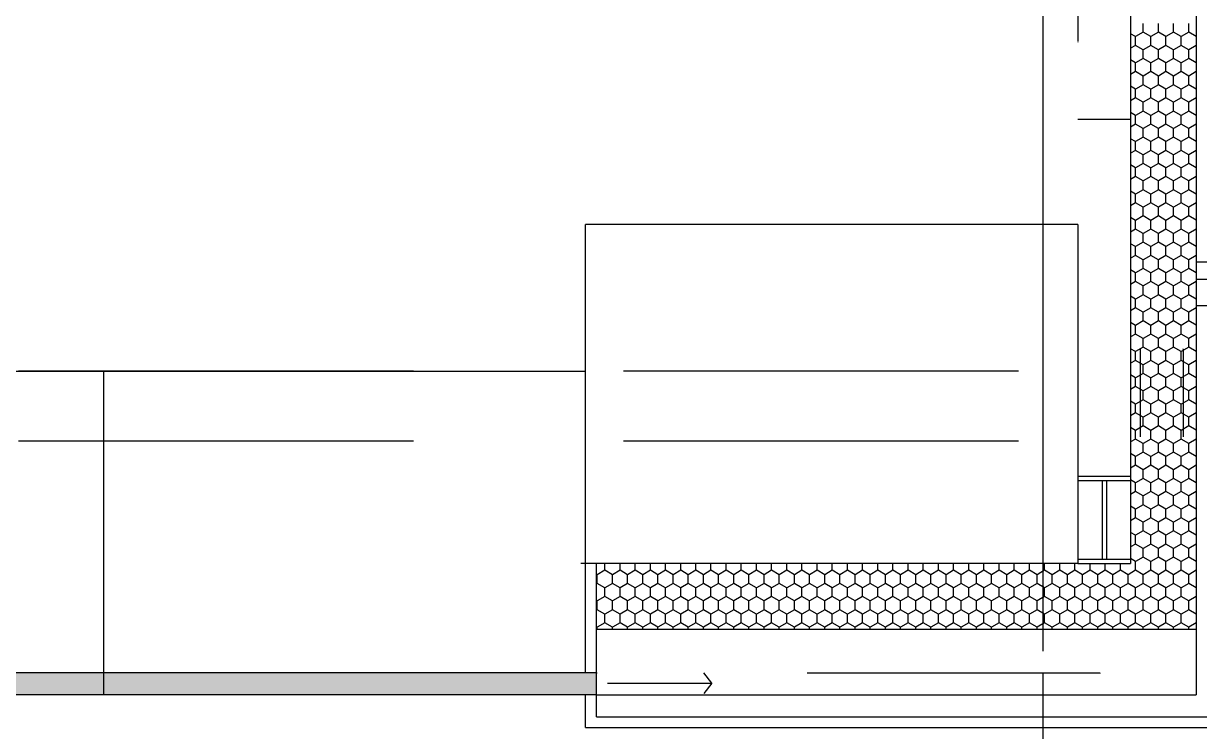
# Model space of a CAD drawing. Extents: x -1029 to 10077, y -1395 to 3524.
# Drawn here: x 844.1 to 1112.7, y -712.4 to -550.5 of the extents above; entities that cross this region are included whole.
import ezdxf

# ---------------------------------------------------------------- set-up
doc = ezdxf.new("R2010")
doc.units = 0
doc.header["$LTSCALE"] = 60
doc.header["$MEASUREMENT"] = 0
doc.linetypes.add('A01$0$D1_Achse', pattern=[2.3, 0, -0.8, 1.5, 0])
doc.linetypes.add('A01$0$D1_Strich x_1mm', pattern=[7, 6, -1])
for name, color, linetype in [('A01$0$D1_01 Fassadenelemente', 7, 'CONTINUOUS'), ('A01$0$D1_09 Schraffuren', 7, 'CONTINUOUS'), ('A01$0$D1_10 Gelände', 7, 'CONTINUOUS')]:
    doc.layers.add(name, color=color, linetype=linetype)

msp = doc.modelspace()

# ---------------------------------------------------------------- hatches: boundary and pattern name
at = {"layer": 'A01$0$D1_09 Schraffuren'}
msp.add_hatch(color=252, dxfattribs=at).paths.add_polyline_path([(750, -699), (750, -704), (975, -704), (975, -699)], flags=0)

# ---------------------------------------------------------------- linework, layer by layer
at = {"layer": 'A01$0$D1_01 Fassadenelemente', "color": 252, "linetype": 'Continuous'}
for p, q in [((1097, 0), (1097, -674)), ((1112, 0), (1112, -704)), ((1097, -572.5), (1085, -572.5)), ((1085, -596.5), (972.5, -596.5)), ((972.5, -674), (972.5, -596.5)), ((1112, -605), (1299.5, -605)), ((1112, -609), (1295.5, -609)), ((1112, -615), (1295.5, -615)), ((1099.17, -625), (1099.17, -645.01)), ((1109.03, -625), (1109.03, -645.01)), ((752.5, -630), (972.5, -630)), ((862.5, -704), (862.5, -630)), ((1085, -654), (1097, -654)), ((1085, -655), (1097, -655)), ((1090.53, -655), (1090.53, -673)), ((1091.53, -655), (1091.53, -673)), ((1085, -674), (971.44, -674)), ((972.5, -699), (972.5, -674)), ((975, -709), (975, -674)), ((1085, -673), (1097, -673)), ((1085, -674), (1097, -674)), ((975, -689), (1112, -689)), ((975, -699), (750, -699)), ((1001.38, -701.34), (999.51, -699)), ((977.54, -701.34), (1001.38, -701.34)), ((1001.38, -701.34), (999.51, -703.68)), ((975, -704), (750, -704)), ((972.5, -711.5), (972.5, -704)), ((975, -704), (1112, -704)), ((975, -709), (1116, -709)), ((972.5, -711.5), (1119.5, -711.5))]:
    msp.add_line(p, q, dxfattribs=at)
at = {"layer": 'A01$0$D1_01 Fassadenelemente', "color": 252, "linetype": 'A01$0$D1_Achse'}
for p, q in [((1119.5, -630), (615, -630)), ((1119.5, -646), (615, -646))]:
    msp.add_line(p, q, dxfattribs=at)
for start, end in [(0, 180), (180, 0)]:
    msp.add_arc((1104.03, -625), 5, start, end, dxfattribs=at)
at = {"layer": 'A01$0$D1_09 Schraffuren', "color": 252}
for p, q in [((1099.89, -552.54), (1099.89, -550.54)), ((1103.36, -552.54), (1103.36, -550.54)), ((1106.82, -552.54), (1106.82, -550.54)), ((1110.28, -552.54), (1110.28, -550.54)), ((1098.16, -553.54), (1097, -552.87)), ((1099.89, -552.54), (1098.16, -553.54)), ((1101.62, -553.54), (1099.89, -552.54)), ((1103.36, -552.54), (1101.62, -553.54)), ((1105.09, -553.54), (1103.36, -552.54)), ((1106.82, -552.54), (1105.09, -553.54)), ((1108.55, -553.54), (1106.82, -552.54)), ((1110.28, -552.54), (1108.55, -553.54)), ((1112, -553.53), (1110.28, -552.54)), ((1098.16, -555.54), (1097, -556.2)), ((1098.16, -555.54), (1098.16, -553.54)), ((1099.89, -556.54), (1098.16, -555.54)), ((1101.62, -555.54), (1099.89, -556.54)), ((1101.62, -555.54), (1101.62, -553.54)), ((1103.36, -556.54), (1101.62, -555.54)), ((1105.09, -555.54), (1103.36, -556.54)), ((1105.09, -555.54), (1105.09, -553.54)), ((1106.82, -556.54), (1105.09, -555.54)), ((1108.55, -555.54), (1106.82, -556.54)), ((1108.55, -555.54), (1108.55, -553.54)), ((1110.28, -556.54), (1108.55, -555.54)), ((1112, -555.54), (1110.28, -556.54)), ((1099.89, -558.54), (1098.16, -559.54)), ((1099.89, -558.54), (1099.89, -556.54)), ((1101.62, -559.54), (1099.89, -558.54)), ((1103.36, -558.54), (1101.62, -559.54)), ((1103.36, -558.54), (1103.36, -556.54)), ((1105.09, -559.54), (1103.36, -558.54)), ((1106.82, -558.54), (1105.09, -559.54)), ((1106.82, -558.54), (1106.82, -556.54)), ((1108.55, -559.54), (1106.82, -558.54)), ((1110.28, -558.54), (1108.55, -559.54)), ((1110.28, -558.54), (1110.28, -556.54)), ((1112, -559.53), (1110.28, -558.54)), ((1098.16, -559.54), (1097, -558.87)), ((1098.16, -561.54), (1098.16, -559.54)), ((1101.62, -561.54), (1101.62, -559.54)), ((1105.09, -561.54), (1105.09, -559.54)), ((1108.55, -561.54), (1108.55, -559.54)), ((1098.16, -561.54), (1097, -562.2)), ((1099.89, -562.54), (1098.16, -561.54)), ((1101.62, -561.54), (1099.89, -562.54)), ((1099.89, -564.54), (1099.89, -562.54)), ((1103.36, -562.54), (1101.62, -561.54)), ((1105.09, -561.54), (1103.36, -562.54)), ((1103.36, -564.54), (1103.36, -562.54)), ((1106.82, -562.54), (1105.09, -561.54)), ((1108.55, -561.54), (1106.82, -562.54)), ((1106.82, -564.54), (1106.82, -562.54)), ((1110.28, -562.54), (1108.55, -561.54)), ((1112, -561.54), (1110.28, -562.54)), ((1110.28, -564.54), (1110.28, -562.54)), ((1098.16, -565.54), (1097, -564.87)), ((1099.89, -564.54), (1098.16, -565.54)), ((1098.16, -567.54), (1098.16, -565.54)), ((1101.62, -565.54), (1099.89, -564.54)), ((1103.36, -564.54), (1101.62, -565.54)), ((1101.62, -567.54), (1101.62, -565.54)), ((1105.09, -565.54), (1103.36, -564.54)), ((1106.82, -564.54), (1105.09, -565.54)), ((1105.09, -567.54), (1105.09, -565.54)), ((1108.55, -565.54), (1106.82, -564.54)), ((1110.28, -564.54), (1108.55, -565.54)), ((1108.55, -567.54), (1108.55, -565.54)), ((1112, -565.53), (1110.28, -564.54)), ((1098.16, -567.54), (1097, -568.2)), ((1099.89, -568.54), (1098.16, -567.54)), ((1101.62, -567.54), (1099.89, -568.54)), ((1099.89, -570.54), (1099.89, -568.54)), ((1103.36, -568.54), (1101.62, -567.54)), ((1105.09, -567.54), (1103.36, -568.54)), ((1103.36, -570.54), (1103.36, -568.54)), ((1106.82, -568.54), (1105.09, -567.54)), ((1108.55, -567.54), (1106.82, -568.54)), ((1106.82, -570.54), (1106.82, -568.54)), ((1110.28, -568.54), (1108.55, -567.54)), ((1112, -567.54), (1110.28, -568.54)), ((1110.28, -570.54), (1110.28, -568.54)), ((1098.16, -571.54), (1097, -570.87)), ((1099.89, -570.54), (1098.16, -571.54)), ((1098.16, -573.54), (1098.16, -571.54)), ((1101.62, -571.54), (1099.89, -570.54)), ((1103.36, -570.54), (1101.62, -571.54)), ((1101.62, -573.54), (1101.62, -571.54)), ((1105.09, -571.54), (1103.36, -570.54)), ((1106.82, -570.54), (1105.09, -571.54)), ((1105.09, -573.54), (1105.09, -571.54)), ((1108.55, -571.54), (1106.82, -570.54)), ((1110.28, -570.54), (1108.55, -571.54)), ((1108.55, -573.54), (1108.55, -571.54)), ((1112, -571.53), (1110.28, -570.54)), ((1098.16, -573.54), (1097, -574.2)), ((1099.89, -574.54), (1098.16, -573.54)), ((1101.62, -573.54), (1099.89, -574.54)), ((1099.89, -576.54), (1099.89, -574.54)), ((1103.36, -574.54), (1101.62, -573.54)), ((1105.09, -573.54), (1103.36, -574.54)), ((1103.36, -576.54), (1103.36, -574.54)), ((1106.82, -574.54), (1105.09, -573.54)), ((1108.55, -573.54), (1106.82, -574.54)), ((1106.82, -576.54), (1106.82, -574.54)), ((1110.28, -574.54), (1108.55, -573.54)), ((1112, -573.54), (1110.28, -574.54)), ((1110.28, -576.54), (1110.28, -574.54)), ((1098.16, -577.54), (1097, -576.87)), ((1099.89, -576.54), (1098.16, -577.54)), ((1098.16, -579.54), (1098.16, -577.54)), ((1101.62, -577.54), (1099.89, -576.54)), ((1103.36, -576.54), (1101.62, -577.54)), ((1101.62, -579.54), (1101.62, -577.54)), ((1105.09, -577.54), (1103.36, -576.54)), ((1106.82, -576.54), (1105.09, -577.54)), ((1105.09, -579.54), (1105.09, -577.54)), ((1108.55, -577.54), (1106.82, -576.54)), ((1110.28, -576.54), (1108.55, -577.54)), ((1108.55, -579.54), (1108.55, -577.54)), ((1112, -577.53), (1110.28, -576.54)), ((1098.16, -579.54), (1097, -580.2)), ((1099.89, -580.54), (1098.16, -579.54)), ((1101.62, -579.54), (1099.89, -580.54)), ((1103.36, -580.54), (1101.62, -579.54)), ((1105.09, -579.54), (1103.36, -580.54)), ((1106.82, -580.54), (1105.09, -579.54)), ((1108.55, -579.54), (1106.82, -580.54)), ((1110.28, -580.54), (1108.55, -579.54)), ((1112, -579.54), (1110.28, -580.54)), ((1098.16, -583.54), (1097, -582.87)), ((1099.89, -582.54), (1098.16, -583.54)), ((1099.89, -582.54), (1099.89, -580.54)), ((1101.62, -583.54), (1099.89, -582.54)), ((1103.36, -582.54), (1101.62, -583.54)), ((1103.36, -582.54), (1103.36, -580.54)), ((1105.09, -583.54), (1103.36, -582.54)), ((1106.82, -582.54), (1105.09, -583.54)), ((1106.82, -582.54), (1106.82, -580.54)), ((1108.55, -583.54), (1106.82, -582.54)), ((1110.28, -582.54), (1108.55, -583.54)), ((1110.28, -582.54), (1110.28, -580.54)), ((1112, -583.53), (1110.28, -582.54)), ((1098.16, -585.54), (1097, -586.2)), ((1098.16, -585.54), (1098.16, -583.54)), ((1099.89, -586.54), (1098.16, -585.54)), ((1101.62, -585.54), (1099.89, -586.54)), ((1101.62, -585.54), (1101.62, -583.54)), ((1103.36, -586.54), (1101.62, -585.54)), ((1105.09, -585.54), (1103.36, -586.54)), ((1105.09, -585.54), (1105.09, -583.54)), ((1106.82, -586.54), (1105.09, -585.54)), ((1108.55, -585.54), (1106.82, -586.54)), ((1108.55, -585.54), (1108.55, -583.54)), ((1110.28, -586.54), (1108.55, -585.54)), ((1112, -585.54), (1110.28, -586.54)), ((1099.89, -588.54), (1099.89, -586.54)), ((1103.36, -588.54), (1103.36, -586.54)), ((1106.82, -588.54), (1106.82, -586.54)), ((1110.28, -588.54), (1110.28, -586.54)), ((1098.16, -589.54), (1097, -588.87)), ((1099.89, -588.54), (1098.16, -589.54)), ((1098.16, -591.54), (1098.16, -589.54)), ((1101.62, -589.54), (1099.89, -588.54)), ((1103.36, -588.54), (1101.62, -589.54)), ((1101.62, -591.54), (1101.62, -589.54)), ((1105.09, -589.54), (1103.36, -588.54)), ((1106.82, -588.54), (1105.09, -589.54)), ((1105.09, -591.54), (1105.09, -589.54)), ((1108.55, -589.54), (1106.82, -588.54)), ((1110.28, -588.54), (1108.55, -589.54)), ((1108.55, -591.54), (1108.55, -589.54)), ((1112, -589.53), (1110.28, -588.54)), ((1098.16, -591.54), (1097, -592.2)), ((1099.89, -592.54), (1098.16, -591.54)), ((1101.62, -591.54), (1099.89, -592.54)), ((1099.89, -594.54), (1099.89, -592.54)), ((1103.36, -592.54), (1101.62, -591.54)), ((1105.09, -591.54), (1103.36, -592.54)), ((1103.36, -594.54), (1103.36, -592.54)), ((1106.82, -592.54), (1105.09, -591.54)), ((1108.55, -591.54), (1106.82, -592.54)), ((1106.82, -594.54), (1106.82, -592.54)), ((1110.28, -592.54), (1108.55, -591.54)), ((1112, -591.54), (1110.28, -592.54)), ((1110.28, -594.54), (1110.28, -592.54)), ((1098.16, -595.54), (1097, -594.87)), ((1099.89, -594.54), (1098.16, -595.54)), ((1098.16, -597.54), (1098.16, -595.54)), ((1101.62, -595.54), (1099.89, -594.54)), ((1103.36, -594.54), (1101.62, -595.54)), ((1101.62, -597.54), (1101.62, -595.54)), ((1105.09, -595.54), (1103.36, -594.54)), ((1106.82, -594.54), (1105.09, -595.54)), ((1105.09, -597.54), (1105.09, -595.54)), ((1108.55, -595.54), (1106.82, -594.54)), ((1110.28, -594.54), (1108.55, -595.54)), ((1108.55, -597.54), (1108.55, -595.54)), ((1112, -595.53), (1110.28, -594.54)), ((1098.16, -597.54), (1097, -598.2)), ((1099.89, -598.54), (1098.16, -597.54)), ((1101.62, -597.54), (1099.89, -598.54)), ((1099.89, -600.54), (1099.89, -598.54)), ((1103.36, -598.54), (1101.62, -597.54)), ((1105.09, -597.54), (1103.36, -598.54)), ((1103.36, -600.54), (1103.36, -598.54)), ((1106.82, -598.54), (1105.09, -597.54)), ((1108.55, -597.54), (1106.82, -598.54)), ((1106.82, -600.54), (1106.82, -598.54)), ((1110.28, -598.54), (1108.55, -597.54)), ((1112, -597.54), (1110.28, -598.54)), ((1110.28, -600.54), (1110.28, -598.54)), ((1098.16, -601.54), (1097, -600.87)), ((1099.89, -600.54), (1098.16, -601.54)), ((1098.16, -603.54), (1098.16, -601.54)), ((1101.62, -601.54), (1099.89, -600.54)), ((1103.36, -600.54), (1101.62, -601.54)), ((1101.62, -603.54), (1101.62, -601.54)), ((1105.09, -601.54), (1103.36, -600.54)), ((1106.82, -600.54), (1105.09, -601.54)), ((1105.09, -603.54), (1105.09, -601.54)), ((1108.55, -601.54), (1106.82, -600.54)), ((1110.28, -600.54), (1108.55, -601.54)), ((1108.55, -603.54), (1108.55, -601.54)), ((1112, -601.53), (1110.28, -600.54)), ((1098.16, -603.54), (1097, -604.2)), ((1099.89, -604.54), (1098.16, -603.54)), ((1101.62, -603.54), (1099.89, -604.54)), ((1103.36, -604.54), (1101.62, -603.54)), ((1105.09, -603.54), (1103.36, -604.54)), ((1106.82, -604.54), (1105.09, -603.54)), ((1108.55, -603.54), (1106.82, -604.54)), ((1110.28, -604.54), (1108.55, -603.54)), ((1112, -603.54), (1110.28, -604.54)), ((1098.16, -607.54), (1097, -606.87)), ((1099.89, -606.54), (1098.16, -607.54)), ((1099.89, -606.54), (1099.89, -604.54)), ((1101.62, -607.54), (1099.89, -606.54)), ((1103.36, -606.54), (1101.62, -607.54)), ((1103.36, -606.54), (1103.36, -604.54)), ((1105.09, -607.54), (1103.36, -606.54)), ((1106.82, -606.54), (1105.09, -607.54)), ((1106.82, -606.54), (1106.82, -604.54)), ((1108.55, -607.54), (1106.82, -606.54)), ((1110.28, -606.54), (1108.55, -607.54)), ((1110.28, -606.54), (1110.28, -604.54)), ((1112, -607.53), (1110.28, -606.54)), ((1098.16, -609.54), (1097, -610.2)), ((1098.16, -609.54), (1098.16, -607.54)), ((1099.89, -610.54), (1098.16, -609.54)), ((1101.62, -609.54), (1099.89, -610.54)), ((1101.62, -609.54), (1101.62, -607.54)), ((1103.36, -610.54), (1101.62, -609.54)), ((1105.09, -609.54), (1103.36, -610.54)), ((1105.09, -609.54), (1105.09, -607.54)), ((1106.82, -610.54), (1105.09, -609.54)), ((1108.55, -609.54), (1106.82, -610.54)), ((1108.55, -609.54), (1108.55, -607.54)), ((1110.28, -610.54), (1108.55, -609.54)), ((1112, -609.54), (1110.28, -610.54)), ((1099.89, -612.54), (1099.89, -610.54)), ((1103.36, -612.54), (1103.36, -610.54)), ((1106.82, -612.54), (1106.82, -610.54)), ((1110.28, -612.54), (1110.28, -610.54)), ((1098.16, -613.54), (1097, -612.87)), ((1099.89, -612.54), (1098.16, -613.54)), ((1098.16, -615.54), (1098.16, -613.54)), ((1101.62, -613.54), (1099.89, -612.54)), ((1103.36, -612.54), (1101.62, -613.54)), ((1101.62, -615.54), (1101.62, -613.54)), ((1105.09, -613.54), (1103.36, -612.54)), ((1106.82, -612.54), (1105.09, -613.54)), ((1105.09, -615.54), (1105.09, -613.54)), ((1108.55, -613.54), (1106.82, -612.54)), ((1110.28, -612.54), (1108.55, -613.54)), ((1108.55, -615.54), (1108.55, -613.54)), ((1112, -613.53), (1110.28, -612.54)), ((1098.16, -615.54), (1097, -616.2)), ((1099.89, -616.54), (1098.16, -615.54)), ((1101.62, -615.54), (1099.89, -616.54)), ((1099.89, -618.54), (1099.89, -616.54)), ((1103.36, -616.54), (1101.62, -615.54)), ((1105.09, -615.54), (1103.36, -616.54)), ((1103.36, -618.54), (1103.36, -616.54)), ((1106.82, -616.54), (1105.09, -615.54)), ((1108.55, -615.54), (1106.82, -616.54)), ((1106.82, -618.54), (1106.82, -616.54)), ((1110.28, -616.54), (1108.55, -615.54)), ((1112, -615.54), (1110.28, -616.54)), ((1110.28, -618.54), (1110.28, -616.54)), ((1098.16, -619.54), (1097, -618.87)), ((1099.89, -618.54), (1098.16, -619.54)), ((1098.16, -621.54), (1098.16, -619.54)), ((1101.62, -619.54), (1099.89, -618.54)), ((1103.36, -618.54), (1101.62, -619.54)), ((1101.62, -621.54), (1101.62, -619.54)), ((1105.09, -619.54), (1103.36, -618.54)), ((1106.82, -618.54), (1105.09, -619.54)), ((1105.09, -621.54), (1105.09, -619.54)), ((1108.55, -619.54), (1106.82, -618.54)), ((1110.28, -618.54), (1108.55, -619.54)), ((1108.55, -621.54), (1108.55, -619.54)), ((1112, -619.53), (1110.28, -618.54)), ((1098.16, -621.54), (1097, -622.2)), ((1099.89, -622.54), (1098.16, -621.54)), ((1101.62, -621.54), (1099.89, -622.54)), ((1099.89, -624.54), (1099.89, -622.54)), ((1103.36, -622.54), (1101.62, -621.54)), ((1105.09, -621.54), (1103.36, -622.54)), ((1103.36, -624.54), (1103.36, -622.54)), ((1106.82, -622.54), (1105.09, -621.54)), ((1108.55, -621.54), (1106.82, -622.54)), ((1106.82, -624.54), (1106.82, -622.54)), ((1110.28, -622.54), (1108.55, -621.54)), ((1112, -621.54), (1110.28, -622.54)), ((1110.28, -624.54), (1110.28, -622.54)), ((1098.16, -625.54), (1097, -624.87)), ((1099.89, -624.54), (1098.16, -625.54)), ((1098.16, -627.54), (1098.16, -625.54)), ((1101.62, -625.54), (1099.89, -624.54)), ((1103.36, -624.54), (1101.62, -625.54)), ((1101.62, -627.54), (1101.62, -625.54)), ((1105.09, -625.54), (1103.36, -624.54)), ((1106.82, -624.54), (1105.09, -625.54)), ((1105.09, -627.54), (1105.09, -625.54)), ((1108.55, -625.54), (1106.82, -624.54)), ((1110.28, -624.54), (1108.55, -625.54)), ((1108.55, -627.54), (1108.55, -625.54)), ((1112, -625.53), (1110.28, -624.54)), ((1098.16, -627.54), (1097, -628.2)), ((1099.89, -628.54), (1098.16, -627.54)), ((1101.62, -627.54), (1099.89, -628.54)), ((1099.89, -630.54), (1099.89, -628.54)), ((1103.36, -628.54), (1101.62, -627.54)), ((1105.09, -627.54), (1103.36, -628.54)), ((1103.36, -630.54), (1103.36, -628.54)), ((1106.82, -628.54), (1105.09, -627.54)), ((1108.55, -627.54), (1106.82, -628.54)), ((1106.82, -630.54), (1106.82, -628.54)), ((1110.28, -628.54), (1108.55, -627.54)), ((1112, -627.54), (1110.28, -628.54)), ((1110.28, -630.54), (1110.28, -628.54)), ((1098.16, -631.54), (1097, -630.87)), ((1099.89, -630.54), (1098.16, -631.54)), ((1101.62, -631.54), (1099.89, -630.54)), ((1103.36, -630.54), (1101.62, -631.54)), ((1105.09, -631.54), (1103.36, -630.54)), ((1106.82, -630.54), (1105.09, -631.54)), ((1108.55, -631.54), (1106.82, -630.54)), ((1110.28, -630.54), (1108.55, -631.54)), ((1112, -631.53), (1110.28, -630.54)), ((1098.16, -633.54), (1097, -634.2)), ((1098.16, -633.54), (1098.16, -631.54)), ((1099.89, -634.54), (1098.16, -633.54)), ((1101.62, -633.54), (1099.89, -634.54)), ((1101.62, -633.54), (1101.62, -631.54)), ((1103.36, -634.54), (1101.62, -633.54)), ((1105.09, -633.54), (1103.36, -634.54)), ((1105.09, -633.54), (1105.09, -631.54)), ((1106.82, -634.54), (1105.09, -633.54)), ((1108.55, -633.54), (1106.82, -634.54)), ((1108.55, -633.54), (1108.55, -631.54)), ((1110.28, -634.54), (1108.55, -633.54)), ((1112, -633.54), (1110.28, -634.54)), ((1099.89, -636.54), (1098.16, -637.54)), ((1099.89, -636.54), (1099.89, -634.54)), ((1101.62, -637.54), (1099.89, -636.54)), ((1103.36, -636.54), (1101.62, -637.54)), ((1103.36, -636.54), (1103.36, -634.54)), ((1105.09, -637.54), (1103.36, -636.54)), ((1106.82, -636.54), (1105.09, -637.54)), ((1106.82, -636.54), (1106.82, -634.54)), ((1108.55, -637.54), (1106.82, -636.54)), ((1110.28, -636.54), (1108.55, -637.54)), ((1110.28, -636.54), (1110.28, -634.54)), ((1112, -637.53), (1110.28, -636.54)), ((1098.16, -637.54), (1097, -636.87)), ((1098.16, -639.54), (1098.16, -637.54)), ((1101.62, -639.54), (1101.62, -637.54)), ((1105.09, -639.54), (1105.09, -637.54)), ((1108.55, -639.54), (1108.55, -637.54)), ((1098.16, -639.54), (1097, -640.2)), ((1099.89, -640.54), (1098.16, -639.54)), ((1101.62, -639.54), (1099.89, -640.54)), ((1099.89, -642.54), (1099.89, -640.54)), ((1103.36, -640.54), (1101.62, -639.54)), ((1105.09, -639.54), (1103.36, -640.54)), ((1103.36, -642.54), (1103.36, -640.54)), ((1106.82, -640.54), (1105.09, -639.54)), ((1108.55, -639.54), (1106.82, -640.54)), ((1106.82, -642.54), (1106.82, -640.54)), ((1110.28, -640.54), (1108.55, -639.54)), ((1112, -639.54), (1110.28, -640.54)), ((1110.28, -642.54), (1110.28, -640.54)), ((1098.16, -643.54), (1097, -642.87)), ((1099.89, -642.54), (1098.16, -643.54)), ((1098.16, -645.54), (1098.16, -643.54)), ((1101.62, -643.54), (1099.89, -642.54)), ((1103.36, -642.54), (1101.62, -643.54)), ((1101.62, -645.54), (1101.62, -643.54)), ((1105.09, -643.54), (1103.36, -642.54)), ((1106.82, -642.54), (1105.09, -643.54)), ((1105.09, -645.54), (1105.09, -643.54)), ((1108.55, -643.54), (1106.82, -642.54)), ((1110.28, -642.54), (1108.55, -643.54)), ((1108.55, -645.54), (1108.55, -643.54)), ((1112, -643.53), (1110.28, -642.54)), ((1098.16, -645.54), (1097, -646.2)), ((1099.89, -646.54), (1098.16, -645.54)), ((1101.62, -645.54), (1099.89, -646.54)), ((1099.89, -648.54), (1099.89, -646.54)), ((1103.36, -646.54), (1101.62, -645.54)), ((1105.09, -645.54), (1103.36, -646.54)), ((1103.36, -648.54), (1103.36, -646.54)), ((1106.82, -646.54), (1105.09, -645.54)), ((1108.55, -645.54), (1106.82, -646.54)), ((1106.82, -648.54), (1106.82, -646.54)), ((1110.28, -646.54), (1108.55, -645.54)), ((1112, -645.54), (1110.28, -646.54)), ((1110.28, -648.54), (1110.28, -646.54)), ((1098.16, -649.54), (1097, -648.87)), ((1099.89, -648.54), (1098.16, -649.54)), ((1098.16, -651.54), (1098.16, -649.54)), ((1101.62, -649.54), (1099.89, -648.54)), ((1103.36, -648.54), (1101.62, -649.54)), ((1101.62, -651.54), (1101.62, -649.54)), ((1105.09, -649.54), (1103.36, -648.54)), ((1106.82, -648.54), (1105.09, -649.54)), ((1105.09, -651.54), (1105.09, -649.54)), ((1108.55, -649.54), (1106.82, -648.54)), ((1110.28, -648.54), (1108.55, -649.54)), ((1108.55, -651.54), (1108.55, -649.54)), ((1112, -649.53), (1110.28, -648.54)), ((1098.16, -651.54), (1097, -652.2)), ((1099.89, -652.54), (1098.16, -651.54)), ((1101.62, -651.54), (1099.89, -652.54)), ((1099.89, -654.54), (1099.89, -652.54)), ((1103.36, -652.54), (1101.62, -651.54)), ((1105.09, -651.54), (1103.36, -652.54)), ((1103.36, -654.54), (1103.36, -652.54)), ((1106.82, -652.54), (1105.09, -651.54)), ((1108.55, -651.54), (1106.82, -652.54)), ((1106.82, -654.54), (1106.82, -652.54)), ((1110.28, -652.54), (1108.55, -651.54)), ((1112, -651.54), (1110.28, -652.54)), ((1110.28, -654.54), (1110.28, -652.54)), ((1098.16, -655.54), (1097, -654.87)), ((1099.89, -654.54), (1098.16, -655.54)), ((1101.62, -655.54), (1099.89, -654.54)), ((1103.36, -654.54), (1101.62, -655.54)), ((1105.09, -655.54), (1103.36, -654.54)), ((1106.82, -654.54), (1105.09, -655.54)), ((1108.55, -655.54), (1106.82, -654.54)), ((1110.28, -654.54), (1108.55, -655.54)), ((1112, -655.53), (1110.28, -654.54)), ((1098.16, -657.54), (1097, -658.2)), ((1098.16, -657.54), (1098.16, -655.54)), ((1099.89, -658.54), (1098.16, -657.54)), ((1101.62, -657.54), (1099.89, -658.54)), ((1101.62, -657.54), (1101.62, -655.54)), ((1103.36, -658.54), (1101.62, -657.54)), ((1105.09, -657.54), (1103.36, -658.54)), ((1105.09, -657.54), (1105.09, -655.54)), ((1106.82, -658.54), (1105.09, -657.54)), ((1108.55, -657.54), (1106.82, -658.54)), ((1108.55, -657.54), (1108.55, -655.54)), ((1110.28, -658.54), (1108.55, -657.54)), ((1112, -657.54), (1110.28, -658.54)), ((1099.89, -660.54), (1098.16, -661.54)), ((1099.89, -660.54), (1099.89, -658.54)), ((1101.62, -661.54), (1099.89, -660.54)), ((1103.36, -660.54), (1101.62, -661.54)), ((1103.36, -660.54), (1103.36, -658.54)), ((1105.09, -661.54), (1103.36, -660.54)), ((1106.82, -660.54), (1105.09, -661.54)), ((1106.82, -660.54), (1106.82, -658.54)), ((1108.55, -661.54), (1106.82, -660.54)), ((1110.28, -660.54), (1108.55, -661.54)), ((1110.28, -660.54), (1110.28, -658.54)), ((1112, -661.53), (1110.28, -660.54)), ((1098.16, -661.54), (1097, -660.87)), ((1098.16, -663.54), (1098.16, -661.54)), ((1101.62, -663.54), (1101.62, -661.54)), ((1105.09, -663.54), (1105.09, -661.54)), ((1108.55, -663.54), (1108.55, -661.54)), ((1098.16, -663.54), (1097, -664.2)), ((1099.89, -664.54), (1098.16, -663.54)), ((1101.62, -663.54), (1099.89, -664.54)), ((1099.89, -666.54), (1099.89, -664.54)), ((1103.36, -664.54), (1101.62, -663.54)), ((1105.09, -663.54), (1103.36, -664.54)), ((1103.36, -666.54), (1103.36, -664.54)), ((1106.82, -664.54), (1105.09, -663.54)), ((1108.55, -663.54), (1106.82, -664.54)), ((1106.82, -666.54), (1106.82, -664.54)), ((1110.28, -664.54), (1108.55, -663.54)), ((1112, -663.54), (1110.28, -664.54)), ((1110.28, -666.54), (1110.28, -664.54)), ((1098.16, -667.54), (1097, -666.87)), ((1099.89, -666.54), (1098.16, -667.54)), ((1098.16, -669.54), (1098.16, -667.54)), ((1101.62, -667.54), (1099.89, -666.54)), ((1103.36, -666.54), (1101.62, -667.54)), ((1101.62, -669.54), (1101.62, -667.54)), ((1105.09, -667.54), (1103.36, -666.54)), ((1106.82, -666.54), (1105.09, -667.54)), ((1105.09, -669.54), (1105.09, -667.54)), ((1108.55, -667.54), (1106.82, -666.54)), ((1110.28, -666.54), (1108.55, -667.54)), ((1108.55, -669.54), (1108.55, -667.54)), ((1112, -667.53), (1110.28, -666.54)), ((1098.16, -669.54), (1097, -670.2)), ((1099.89, -670.54), (1098.16, -669.54)), ((1101.62, -669.54), (1099.89, -670.54)), ((1099.89, -672.54), (1099.89, -670.54)), ((1103.36, -670.54), (1101.62, -669.54)), ((1105.09, -669.54), (1103.36, -670.54)), ((1103.36, -672.54), (1103.36, -670.54)), ((1106.82, -670.54), (1105.09, -669.54)), ((1108.55, -669.54), (1106.82, -670.54)), ((1106.82, -672.54), (1106.82, -670.54)), ((1110.28, -670.54), (1108.55, -669.54)), ((1112, -669.54), (1110.28, -670.54)), ((1110.28, -672.54), (1110.28, -670.54)), ((976.92, -675.54), (976.92, -674)), ((980.38, -675.54), (980.38, -674)), ((983.84, -675.54), (983.84, -674)), ((987.31, -675.54), (987.31, -674)), ((990.77, -675.54), (990.77, -674)), ((994.24, -675.54), (994.24, -674)), ((997.7, -675.54), (997.7, -674)), ((1001.16, -675.54), (1001.16, -674)), ((1004.63, -675.54), (1004.63, -674)), ((1008.09, -675.54), (1008.09, -674)), ((1011.56, -675.54), (1011.56, -674)), ((1015.02, -675.54), (1015.02, -674)), ((1018.48, -675.54), (1018.48, -674)), ((1021.95, -675.54), (1021.95, -674)), ((1025.41, -675.54), (1025.41, -674)), ((1028.88, -675.54), (1028.88, -674)), ((1032.34, -675.54), (1032.34, -674)), ((1035.81, -675.54), (1035.81, -674)), ((1039.27, -675.54), (1039.27, -674)), ((1042.73, -675.54), (1042.73, -674)), ((1046.2, -675.54), (1046.2, -674)), ((1049.66, -675.54), (1049.66, -674)), ((1053.13, -675.54), (1053.13, -674)), ((1056.59, -675.54), (1056.59, -674)), ((1060.05, -675.54), (1060.05, -674)), ((1063.52, -675.54), (1063.52, -674)), ((1066.98, -675.54), (1066.98, -674)), ((1070.45, -675.54), (1070.45, -674)), ((1073.91, -675.54), (1073.91, -674)), ((1077.37, -675.54), (1077.37, -674)), ((1080.84, -675.54), (1080.84, -674)), ((1084.3, -675.54), (1084.3, -674)), ((1087.77, -675.54), (1087.77, -674)), ((1091.23, -675.54), (1091.23, -674)), ((1094.7, -675.54), (1094.7, -674)), ((1098.16, -673.54), (1097, -672.87)), ((1099.89, -672.54), (1098.16, -673.54)), ((1098.16, -675.54), (1098.16, -673.54)), ((1101.62, -673.54), (1099.89, -672.54)), ((1103.36, -672.54), (1101.62, -673.54)), ((1101.62, -675.54), (1101.62, -673.54)), ((1105.09, -673.54), (1103.36, -672.54)), ((1106.82, -672.54), (1105.09, -673.54)), ((1105.09, -675.54), (1105.09, -673.54)), ((1108.55, -673.54), (1106.82, -672.54)), ((1110.28, -672.54), (1108.55, -673.54)), ((1108.55, -675.54), (1108.55, -673.54)), ((1112, -673.53), (1110.28, -672.54)), ((975.18, -676.54), (975, -676.43)), ((976.92, -675.54), (975.18, -676.54)), ((975.18, -678.54), (975.18, -676.54)), ((978.65, -676.54), (976.92, -675.54)), ((980.38, -675.54), (978.65, -676.54)), ((978.65, -678.54), (978.65, -676.54)), ((982.11, -676.54), (980.38, -675.54)), ((983.84, -675.54), (982.11, -676.54)), ((982.11, -678.54), (982.11, -676.54)), ((985.58, -676.54), (983.84, -675.54)), ((987.31, -675.54), (985.58, -676.54)), ((985.58, -678.54), (985.58, -676.54)), ((989.04, -676.54), (987.31, -675.54)), ((990.77, -675.54), (989.04, -676.54)), ((989.04, -678.54), (989.04, -676.54)), ((992.5, -676.54), (990.77, -675.54)), ((994.24, -675.54), (992.5, -676.54)), ((992.5, -678.54), (992.5, -676.54)), ((995.97, -676.54), (994.24, -675.54)), ((997.7, -675.54), (995.97, -676.54)), ((995.97, -678.54), (995.97, -676.54)), ((999.43, -676.54), (997.7, -675.54)), ((1001.16, -675.54), (999.43, -676.54)), ((999.43, -678.54), (999.43, -676.54)), ((1002.9, -676.54), (1001.16, -675.54)), ((1004.63, -675.54), (1002.9, -676.54)), ((1002.9, -678.54), (1002.9, -676.54)), ((1006.36, -676.54), (1004.63, -675.54)), ((1008.09, -675.54), (1006.36, -676.54)), ((1006.36, -678.54), (1006.36, -676.54)), ((1009.82, -676.54), (1008.09, -675.54)), ((1011.56, -675.54), (1009.82, -676.54)), ((1009.82, -678.54), (1009.82, -676.54)), ((1013.29, -676.54), (1011.56, -675.54)), ((1015.02, -675.54), (1013.29, -676.54)), ((1013.29, -678.54), (1013.29, -676.54)), ((1016.75, -676.54), (1015.02, -675.54)), ((1018.48, -675.54), (1016.75, -676.54)), ((1016.75, -678.54), (1016.75, -676.54)), ((1020.22, -676.54), (1018.48, -675.54)), ((1021.95, -675.54), (1020.22, -676.54)), ((1020.22, -678.54), (1020.22, -676.54)), ((1023.68, -676.54), (1021.95, -675.54)), ((1025.41, -675.54), (1023.68, -676.54)), ((1023.68, -678.54), (1023.68, -676.54)), ((1027.15, -676.54), (1025.41, -675.54)), ((1028.88, -675.54), (1027.15, -676.54)), ((1027.15, -678.54), (1027.15, -676.54)), ((1030.61, -676.54), (1028.88, -675.54)), ((1032.34, -675.54), (1030.61, -676.54)), ((1030.61, -678.54), (1030.61, -676.54)), ((1034.07, -676.54), (1032.34, -675.54)), ((1035.81, -675.54), (1034.07, -676.54)), ((1034.07, -678.54), (1034.07, -676.54)), ((1037.54, -676.54), (1035.81, -675.54)), ((1039.27, -675.54), (1037.54, -676.54)), ((1037.54, -678.54), (1037.54, -676.54)), ((1041, -676.54), (1039.27, -675.54)), ((1042.73, -675.54), (1041, -676.54)), ((1041, -678.54), (1041, -676.54)), ((1044.47, -676.54), (1042.73, -675.54)), ((1046.2, -675.54), (1044.47, -676.54)), ((1044.47, -678.54), (1044.47, -676.54)), ((1047.93, -676.54), (1046.2, -675.54)), ((1049.66, -675.54), (1047.93, -676.54)), ((1047.93, -678.54), (1047.93, -676.54)), ((1051.39, -676.54), (1049.66, -675.54)), ((1053.13, -675.54), (1051.39, -676.54)), ((1051.39, -678.54), (1051.39, -676.54)), ((1054.86, -676.54), (1053.13, -675.54)), ((1056.59, -675.54), (1054.86, -676.54)), ((1054.86, -678.54), (1054.86, -676.54)), ((1058.32, -676.54), (1056.59, -675.54)), ((1060.05, -675.54), (1058.32, -676.54)), ((1058.32, -678.54), (1058.32, -676.54)), ((1061.79, -676.54), (1060.05, -675.54)), ((1063.52, -675.54), (1061.79, -676.54)), ((1061.79, -678.54), (1061.79, -676.54)), ((1065.25, -676.54), (1063.52, -675.54)), ((1066.98, -675.54), (1065.25, -676.54)), ((1065.25, -678.54), (1065.25, -676.54)), ((1068.71, -676.54), (1066.98, -675.54)), ((1070.45, -675.54), (1068.71, -676.54)), ((1068.71, -678.54), (1068.71, -676.54)), ((1072.18, -676.54), (1070.45, -675.54)), ((1073.91, -675.54), (1072.18, -676.54)), ((1072.18, -678.54), (1072.18, -676.54)), ((1075.64, -676.54), (1073.91, -675.54)), ((1077.37, -675.54), (1075.64, -676.54)), ((1075.64, -678.54), (1075.64, -676.54)), ((1079.11, -676.54), (1077.37, -675.54)), ((1080.84, -675.54), (1079.11, -676.54)), ((1079.11, -678.54), (1079.11, -676.54)), ((1082.57, -676.54), (1080.84, -675.54)), ((1084.3, -675.54), (1082.57, -676.54)), ((1082.57, -678.54), (1082.57, -676.54)), ((1086.03, -676.54), (1084.3, -675.54)), ((1087.77, -675.54), (1086.03, -676.54)), ((1086.03, -678.54), (1086.03, -676.54)), ((1089.5, -676.54), (1087.77, -675.54)), ((1091.23, -675.54), (1089.5, -676.54)), ((1089.5, -678.54), (1089.5, -676.54)), ((1092.96, -676.54), (1091.23, -675.54)), ((1094.7, -675.54), (1092.96, -676.54)), ((1092.96, -678.54), (1092.96, -676.54)), ((1096.43, -676.54), (1094.7, -675.54)), ((1098.16, -675.54), (1096.43, -676.54)), ((1096.43, -678.54), (1096.43, -676.54)), ((1099.89, -676.54), (1098.16, -675.54)), ((1101.62, -675.54), (1099.89, -676.54)), ((1099.89, -678.54), (1099.89, -676.54)), ((1103.36, -676.54), (1101.62, -675.54)), ((1105.09, -675.54), (1103.36, -676.54)), ((1103.36, -678.54), (1103.36, -676.54)), ((1106.82, -676.54), (1105.09, -675.54)), ((1108.55, -675.54), (1106.82, -676.54)), ((1106.82, -678.54), (1106.82, -676.54)), ((1110.28, -676.54), (1108.55, -675.54)), ((1112, -675.54), (1110.28, -676.54)), ((1110.28, -678.54), (1110.28, -676.54)), ((975.18, -678.54), (975, -678.64)), ((976.92, -679.54), (975.18, -678.54)), ((978.65, -678.54), (976.92, -679.54)), ((976.92, -681.54), (976.92, -679.54)), ((980.38, -679.54), (978.65, -678.54)), ((982.11, -678.54), (980.38, -679.54)), ((980.38, -681.54), (980.38, -679.54)), ((983.84, -679.54), (982.11, -678.54)), ((985.58, -678.54), (983.84, -679.54)), ((983.84, -681.54), (983.84, -679.54)), ((987.31, -679.54), (985.58, -678.54)), ((989.04, -678.54), (987.31, -679.54)), ((987.31, -681.54), (987.31, -679.54)), ((990.77, -679.54), (989.04, -678.54)), ((992.5, -678.54), (990.77, -679.54)), ((990.77, -681.54), (990.77, -679.54)), ((994.24, -679.54), (992.5, -678.54)), ((995.97, -678.54), (994.24, -679.54)), ((994.24, -681.54), (994.24, -679.54)), ((997.7, -679.54), (995.97, -678.54)), ((999.43, -678.54), (997.7, -679.54)), ((997.7, -681.54), (997.7, -679.54)), ((1001.16, -679.54), (999.43, -678.54)), ((1002.9, -678.54), (1001.16, -679.54)), ((1001.16, -681.54), (1001.16, -679.54)), ((1004.63, -679.54), (1002.9, -678.54)), ((1006.36, -678.54), (1004.63, -679.54)), ((1004.63, -681.54), (1004.63, -679.54)), ((1008.09, -679.54), (1006.36, -678.54)), ((1009.82, -678.54), (1008.09, -679.54)), ((1008.09, -681.54), (1008.09, -679.54)), ((1011.56, -679.54), (1009.82, -678.54)), ((1013.29, -678.54), (1011.56, -679.54)), ((1011.56, -681.54), (1011.56, -679.54)), ((1015.02, -679.54), (1013.29, -678.54)), ((1016.75, -678.54), (1015.02, -679.54)), ((1015.02, -681.54), (1015.02, -679.54)), ((1018.48, -679.54), (1016.75, -678.54)), ((1020.22, -678.54), (1018.48, -679.54)), ((1018.48, -681.54), (1018.48, -679.54)), ((1021.95, -679.54), (1020.22, -678.54)), ((1023.68, -678.54), (1021.95, -679.54)), ((1021.95, -681.54), (1021.95, -679.54)), ((1025.41, -679.54), (1023.68, -678.54)), ((1027.15, -678.54), (1025.41, -679.54)), ((1025.41, -681.54), (1025.41, -679.54)), ((1028.88, -679.54), (1027.15, -678.54)), ((1030.61, -678.54), (1028.88, -679.54)), ((1028.88, -681.54), (1028.88, -679.54)), ((1032.34, -679.54), (1030.61, -678.54)), ((1034.07, -678.54), (1032.34, -679.54)), ((1032.34, -681.54), (1032.34, -679.54)), ((1035.81, -679.54), (1034.07, -678.54)), ((1037.54, -678.54), (1035.81, -679.54)), ((1035.81, -681.54), (1035.81, -679.54)), ((1039.27, -679.54), (1037.54, -678.54)), ((1041, -678.54), (1039.27, -679.54)), ((1039.27, -681.54), (1039.27, -679.54)), ((1042.73, -679.54), (1041, -678.54)), ((1044.47, -678.54), (1042.73, -679.54)), ((1042.73, -681.54), (1042.73, -679.54)), ((1046.2, -679.54), (1044.47, -678.54)), ((1047.93, -678.54), (1046.2, -679.54)), ((1046.2, -681.54), (1046.2, -679.54)), ((1049.66, -679.54), (1047.93, -678.54)), ((1051.39, -678.54), (1049.66, -679.54)), ((1049.66, -681.54), (1049.66, -679.54)), ((1053.13, -679.54), (1051.39, -678.54)), ((1054.86, -678.54), (1053.13, -679.54)), ((1053.13, -681.54), (1053.13, -679.54)), ((1056.59, -679.54), (1054.86, -678.54)), ((1058.32, -678.54), (1056.59, -679.54)), ((1056.59, -681.54), (1056.59, -679.54)), ((1060.05, -679.54), (1058.32, -678.54)), ((1061.79, -678.54), (1060.05, -679.54)), ((1060.05, -681.54), (1060.05, -679.54)), ((1063.52, -679.54), (1061.79, -678.54)), ((1065.25, -678.54), (1063.52, -679.54)), ((1063.52, -681.54), (1063.52, -679.54)), ((1066.98, -679.54), (1065.25, -678.54)), ((1068.71, -678.54), (1066.98, -679.54)), ((1066.98, -681.54), (1066.98, -679.54)), ((1070.45, -679.54), (1068.71, -678.54)), ((1072.18, -678.54), (1070.45, -679.54)), ((1070.45, -681.54), (1070.45, -679.54)), ((1073.91, -679.54), (1072.18, -678.54)), ((1075.64, -678.54), (1073.91, -679.54)), ((1073.91, -681.54), (1073.91, -679.54)), ((1077.37, -679.54), (1075.64, -678.54)), ((1079.11, -678.54), (1077.37, -679.54)), ((1077.37, -681.54), (1077.37, -679.54)), ((1080.84, -679.54), (1079.11, -678.54)), ((1082.57, -678.54), (1080.84, -679.54)), ((1080.84, -681.54), (1080.84, -679.54)), ((1084.3, -679.54), (1082.57, -678.54)), ((1086.03, -678.54), (1084.3, -679.54)), ((1084.3, -681.54), (1084.3, -679.54)), ((1087.77, -679.54), (1086.03, -678.54)), ((1089.5, -678.54), (1087.77, -679.54)), ((1087.77, -681.54), (1087.77, -679.54)), ((1091.23, -679.54), (1089.5, -678.54)), ((1092.96, -678.54), (1091.23, -679.54)), ((1091.23, -681.54), (1091.23, -679.54)), ((1094.7, -679.54), (1092.96, -678.54)), ((1096.43, -678.54), (1094.7, -679.54)), ((1094.7, -681.54), (1094.7, -679.54)), ((1098.16, -679.54), (1096.43, -678.54)), ((1099.89, -678.54), (1098.16, -679.54)), ((1098.16, -681.54), (1098.16, -679.54)), ((1101.62, -679.54), (1099.89, -678.54)), ((1103.36, -678.54), (1101.62, -679.54)), ((1101.62, -681.54), (1101.62, -679.54)), ((1105.09, -679.54), (1103.36, -678.54)), ((1106.82, -678.54), (1105.09, -679.54)), ((1105.09, -681.54), (1105.09, -679.54)), ((1108.55, -679.54), (1106.82, -678.54)), ((1110.28, -678.54), (1108.55, -679.54)), ((1108.55, -681.54), (1108.55, -679.54)), ((1112, -679.53), (1110.28, -678.54)), ((976.92, -681.54), (975.18, -682.54)), ((978.65, -682.54), (976.92, -681.54)), ((980.38, -681.54), (978.65, -682.54)), ((982.11, -682.54), (980.38, -681.54)), ((983.84, -681.54), (982.11, -682.54)), ((985.58, -682.54), (983.84, -681.54)), ((987.31, -681.54), (985.58, -682.54)), ((989.04, -682.54), (987.31, -681.54)), ((990.77, -681.54), (989.04, -682.54)), ((992.5, -682.54), (990.77, -681.54)), ((994.24, -681.54), (992.5, -682.54)), ((995.97, -682.54), (994.24, -681.54)), ((997.7, -681.54), (995.97, -682.54)), ((999.43, -682.54), (997.7, -681.54)), ((1001.16, -681.54), (999.43, -682.54)), ((1002.9, -682.54), (1001.16, -681.54)), ((1004.63, -681.54), (1002.9, -682.54)), ((1006.36, -682.54), (1004.63, -681.54)), ((1008.09, -681.54), (1006.36, -682.54)), ((1009.82, -682.54), (1008.09, -681.54)), ((1011.56, -681.54), (1009.82, -682.54)), ((1013.29, -682.54), (1011.56, -681.54)), ((1015.02, -681.54), (1013.29, -682.54)), ((1016.75, -682.54), (1015.02, -681.54)), ((1018.48, -681.54), (1016.75, -682.54)), ((1020.22, -682.54), (1018.48, -681.54)), ((1021.95, -681.54), (1020.22, -682.54)), ((1023.68, -682.54), (1021.95, -681.54)), ((1025.41, -681.54), (1023.68, -682.54)), ((1027.15, -682.54), (1025.41, -681.54)), ((1028.88, -681.54), (1027.15, -682.54)), ((1030.61, -682.54), (1028.88, -681.54)), ((1032.34, -681.54), (1030.61, -682.54)), ((1034.07, -682.54), (1032.34, -681.54)), ((1035.81, -681.54), (1034.07, -682.54)), ((1037.54, -682.54), (1035.81, -681.54)), ((1039.27, -681.54), (1037.54, -682.54)), ((1041, -682.54), (1039.27, -681.54)), ((1042.73, -681.54), (1041, -682.54)), ((1044.47, -682.54), (1042.73, -681.54)), ((1046.2, -681.54), (1044.47, -682.54)), ((1047.93, -682.54), (1046.2, -681.54)), ((1049.66, -681.54), (1047.93, -682.54)), ((1051.39, -682.54), (1049.66, -681.54)), ((1053.13, -681.54), (1051.39, -682.54)), ((1054.86, -682.54), (1053.13, -681.54)), ((1056.59, -681.54), (1054.86, -682.54)), ((1058.32, -682.54), (1056.59, -681.54)), ((1060.05, -681.54), (1058.32, -682.54)), ((1061.79, -682.54), (1060.05, -681.54)), ((1063.52, -681.54), (1061.79, -682.54)), ((1065.25, -682.54), (1063.52, -681.54)), ((1066.98, -681.54), (1065.25, -682.54)), ((1068.71, -682.54), (1066.98, -681.54)), ((1070.45, -681.54), (1068.71, -682.54)), ((1072.18, -682.54), (1070.45, -681.54)), ((1073.91, -681.54), (1072.18, -682.54)), ((1075.64, -682.54), (1073.91, -681.54)), ((1077.37, -681.54), (1075.64, -682.54)), ((1079.11, -682.54), (1077.37, -681.54)), ((1080.84, -681.54), (1079.11, -682.54)), ((1082.57, -682.54), (1080.84, -681.54)), ((1084.3, -681.54), (1082.57, -682.54)), ((1086.03, -682.54), (1084.3, -681.54)), ((1087.77, -681.54), (1086.03, -682.54)), ((1089.5, -682.54), (1087.77, -681.54)), ((1091.23, -681.54), (1089.5, -682.54)), ((1092.96, -682.54), (1091.23, -681.54)), ((1094.7, -681.54), (1092.96, -682.54)), ((1096.43, -682.54), (1094.7, -681.54)), ((1098.16, -681.54), (1096.43, -682.54)), ((1099.89, -682.54), (1098.16, -681.54)), ((1101.62, -681.54), (1099.89, -682.54)), ((1103.36, -682.54), (1101.62, -681.54)), ((1105.09, -681.54), (1103.36, -682.54)), ((1106.82, -682.54), (1105.09, -681.54)), ((1108.55, -681.54), (1106.82, -682.54)), ((1110.28, -682.54), (1108.55, -681.54)), ((1112, -681.54), (1110.28, -682.54)), ((975.18, -682.54), (975, -682.43)), ((975.18, -684.54), (975, -684.64)), ((975.18, -684.54), (975.18, -682.54)), ((976.92, -685.54), (975.18, -684.54)), ((978.65, -684.54), (976.92, -685.54)), ((978.65, -684.54), (978.65, -682.54)), ((980.38, -685.54), (978.65, -684.54)), ((982.11, -684.54), (980.38, -685.54)), ((982.11, -684.54), (982.11, -682.54)), ((983.84, -685.54), (982.11, -684.54)), ((985.58, -684.54), (983.84, -685.54)), ((985.58, -684.54), (985.58, -682.54)), ((987.31, -685.54), (985.58, -684.54)), ((989.04, -684.54), (987.31, -685.54)), ((989.04, -684.54), (989.04, -682.54)), ((990.77, -685.54), (989.04, -684.54)), ((992.5, -684.54), (990.77, -685.54)), ((992.5, -684.54), (992.5, -682.54)), ((994.24, -685.54), (992.5, -684.54)), ((995.97, -684.54), (994.24, -685.54)), ((995.97, -684.54), (995.97, -682.54)), ((997.7, -685.54), (995.97, -684.54)), ((999.43, -684.54), (997.7, -685.54)), ((999.43, -684.54), (999.43, -682.54)), ((1001.16, -685.54), (999.43, -684.54)), ((1002.9, -684.54), (1001.16, -685.54)), ((1002.9, -684.54), (1002.9, -682.54)), ((1004.63, -685.54), (1002.9, -684.54)), ((1006.36, -684.54), (1004.63, -685.54)), ((1006.36, -684.54), (1006.36, -682.54)), ((1008.09, -685.54), (1006.36, -684.54)), ((1009.82, -684.54), (1008.09, -685.54)), ((1009.82, -684.54), (1009.82, -682.54)), ((1011.56, -685.54), (1009.82, -684.54)), ((1013.29, -684.54), (1011.56, -685.54)), ((1013.29, -684.54), (1013.29, -682.54)), ((1015.02, -685.54), (1013.29, -684.54)), ((1016.75, -684.54), (1015.02, -685.54)), ((1016.75, -684.54), (1016.75, -682.54)), ((1018.48, -685.54), (1016.75, -684.54)), ((1020.22, -684.54), (1018.48, -685.54)), ((1020.22, -684.54), (1020.22, -682.54)), ((1021.95, -685.54), (1020.22, -684.54)), ((1023.68, -684.54), (1021.95, -685.54)), ((1023.68, -684.54), (1023.68, -682.54)), ((1025.41, -685.54), (1023.68, -684.54)), ((1027.15, -684.54), (1025.41, -685.54)), ((1027.15, -684.54), (1027.15, -682.54)), ((1028.88, -685.54), (1027.15, -684.54)), ((1030.61, -684.54), (1028.88, -685.54)), ((1030.61, -684.54), (1030.61, -682.54)), ((1032.34, -685.54), (1030.61, -684.54)), ((1034.07, -684.54), (1032.34, -685.54)), ((1034.07, -684.54), (1034.07, -682.54)), ((1035.81, -685.54), (1034.07, -684.54)), ((1037.54, -684.54), (1035.81, -685.54)), ((1037.54, -684.54), (1037.54, -682.54)), ((1039.27, -685.54), (1037.54, -684.54)), ((1041, -684.54), (1039.27, -685.54)), ((1041, -684.54), (1041, -682.54)), ((1042.73, -685.54), (1041, -684.54)), ((1044.47, -684.54), (1042.73, -685.54)), ((1044.47, -684.54), (1044.47, -682.54)), ((1046.2, -685.54), (1044.47, -684.54)), ((1047.93, -684.54), (1046.2, -685.54)), ((1047.93, -684.54), (1047.93, -682.54)), ((1049.66, -685.54), (1047.93, -684.54)), ((1051.39, -684.54), (1049.66, -685.54)), ((1051.39, -684.54), (1051.39, -682.54)), ((1053.13, -685.54), (1051.39, -684.54)), ((1054.86, -684.54), (1053.13, -685.54)), ((1054.86, -684.54), (1054.86, -682.54)), ((1056.59, -685.54), (1054.86, -684.54)), ((1058.32, -684.54), (1056.59, -685.54)), ((1058.32, -684.54), (1058.32, -682.54)), ((1060.05, -685.54), (1058.32, -684.54)), ((1061.79, -684.54), (1060.05, -685.54)), ((1061.79, -684.54), (1061.79, -682.54)), ((1063.52, -685.54), (1061.79, -684.54)), ((1065.25, -684.54), (1063.52, -685.54)), ((1065.25, -684.54), (1065.25, -682.54)), ((1066.98, -685.54), (1065.25, -684.54)), ((1068.71, -684.54), (1066.98, -685.54)), ((1068.71, -684.54), (1068.71, -682.54)), ((1070.45, -685.54), (1068.71, -684.54)), ((1072.18, -684.54), (1070.45, -685.54)), ((1072.18, -684.54), (1072.18, -682.54)), ((1073.91, -685.54), (1072.18, -684.54)), ((1075.64, -684.54), (1073.91, -685.54)), ((1075.64, -684.54), (1075.64, -682.54)), ((1077.37, -685.54), (1075.64, -684.54)), ((1079.11, -684.54), (1077.37, -685.54)), ((1079.11, -684.54), (1079.11, -682.54)), ((1080.84, -685.54), (1079.11, -684.54)), ((1082.57, -684.54), (1080.84, -685.54)), ((1082.57, -684.54), (1082.57, -682.54)), ((1084.3, -685.54), (1082.57, -684.54)), ((1086.03, -684.54), (1084.3, -685.54)), ((1086.03, -684.54), (1086.03, -682.54)), ((1087.77, -685.54), (1086.03, -684.54)), ((1089.5, -684.54), (1087.77, -685.54)), ((1089.5, -684.54), (1089.5, -682.54)), ((1091.23, -685.54), (1089.5, -684.54)), ((1092.96, -684.54), (1091.23, -685.54)), ((1092.96, -684.54), (1092.96, -682.54)), ((1094.7, -685.54), (1092.96, -684.54)), ((1096.43, -684.54), (1094.7, -685.54)), ((1096.43, -684.54), (1096.43, -682.54)), ((1098.16, -685.54), (1096.43, -684.54)), ((1099.89, -684.54), (1098.16, -685.54)), ((1099.89, -684.54), (1099.89, -682.54)), ((1101.62, -685.54), (1099.89, -684.54)), ((1103.36, -684.54), (1101.62, -685.54)), ((1103.36, -684.54), (1103.36, -682.54)), ((1105.09, -685.54), (1103.36, -684.54)), ((1106.82, -684.54), (1105.09, -685.54)), ((1106.82, -684.54), (1106.82, -682.54)), ((1108.55, -685.54), (1106.82, -684.54)), ((1110.28, -684.54), (1108.55, -685.54)), ((1110.28, -684.54), (1110.28, -682.54)), ((1112, -685.53), (1110.28, -684.54)), ((976.92, -687.54), (975.18, -688.54)), ((976.92, -687.54), (976.92, -685.54)), ((978.65, -688.54), (976.92, -687.54)), ((980.38, -687.54), (978.65, -688.54)), ((980.38, -687.54), (980.38, -685.54)), ((982.11, -688.54), (980.38, -687.54)), ((983.84, -687.54), (982.11, -688.54)), ((983.84, -687.54), (983.84, -685.54)), ((985.58, -688.54), (983.84, -687.54)), ((987.31, -687.54), (985.58, -688.54)), ((987.31, -687.54), (987.31, -685.54)), ((989.04, -688.54), (987.31, -687.54)), ((990.77, -687.54), (989.04, -688.54)), ((990.77, -687.54), (990.77, -685.54)), ((992.5, -688.54), (990.77, -687.54)), ((994.24, -687.54), (992.5, -688.54)), ((994.24, -687.54), (994.24, -685.54)), ((995.97, -688.54), (994.24, -687.54)), ((997.7, -687.54), (995.97, -688.54)), ((997.7, -687.54), (997.7, -685.54)), ((999.43, -688.54), (997.7, -687.54)), ((1001.16, -687.54), (999.43, -688.54)), ((1001.16, -687.54), (1001.16, -685.54)), ((1002.9, -688.54), (1001.16, -687.54)), ((1004.63, -687.54), (1002.9, -688.54)), ((1004.63, -687.54), (1004.63, -685.54)), ((1006.36, -688.54), (1004.63, -687.54)), ((1008.09, -687.54), (1006.36, -688.54)), ((1008.09, -687.54), (1008.09, -685.54)), ((1009.82, -688.54), (1008.09, -687.54)), ((1011.56, -687.54), (1009.82, -688.54)), ((1011.56, -687.54), (1011.56, -685.54)), ((1013.29, -688.54), (1011.56, -687.54)), ((1015.02, -687.54), (1013.29, -688.54)), ((1015.02, -687.54), (1015.02, -685.54)), ((1016.75, -688.54), (1015.02, -687.54)), ((1018.48, -687.54), (1016.75, -688.54)), ((1018.48, -687.54), (1018.48, -685.54)), ((1020.22, -688.54), (1018.48, -687.54)), ((1021.95, -687.54), (1020.22, -688.54)), ((1021.95, -687.54), (1021.95, -685.54)), ((1023.68, -688.54), (1021.95, -687.54)), ((1025.41, -687.54), (1023.68, -688.54)), ((1025.41, -687.54), (1025.41, -685.54)), ((1027.15, -688.54), (1025.41, -687.54)), ((1028.88, -687.54), (1027.15, -688.54)), ((1028.88, -687.54), (1028.88, -685.54)), ((1030.61, -688.54), (1028.88, -687.54)), ((1032.34, -687.54), (1030.61, -688.54)), ((1032.34, -687.54), (1032.34, -685.54)), ((1034.07, -688.54), (1032.34, -687.54)), ((1035.81, -687.54), (1034.07, -688.54)), ((1035.81, -687.54), (1035.81, -685.54)), ((1037.54, -688.54), (1035.81, -687.54)), ((1039.27, -687.54), (1037.54, -688.54)), ((1039.27, -687.54), (1039.27, -685.54)), ((1041, -688.54), (1039.27, -687.54)), ((1042.73, -687.54), (1041, -688.54)), ((1042.73, -687.54), (1042.73, -685.54)), ((1044.47, -688.54), (1042.73, -687.54)), ((1046.2, -687.54), (1044.47, -688.54)), ((1046.2, -687.54), (1046.2, -685.54)), ((1047.93, -688.54), (1046.2, -687.54)), ((1049.66, -687.54), (1047.93, -688.54)), ((1049.66, -687.54), (1049.66, -685.54)), ((1051.39, -688.54), (1049.66, -687.54)), ((1053.13, -687.54), (1051.39, -688.54)), ((1053.13, -687.54), (1053.13, -685.54)), ((1054.86, -688.54), (1053.13, -687.54)), ((1056.59, -687.54), (1054.86, -688.54)), ((1056.59, -687.54), (1056.59, -685.54)), ((1058.32, -688.54), (1056.59, -687.54)), ((1060.05, -687.54), (1058.32, -688.54)), ((1060.05, -687.54), (1060.05, -685.54)), ((1061.79, -688.54), (1060.05, -687.54)), ((1063.52, -687.54), (1061.79, -688.54)), ((1063.52, -687.54), (1063.52, -685.54)), ((1065.25, -688.54), (1063.52, -687.54)), ((1066.98, -687.54), (1065.25, -688.54)), ((1066.98, -687.54), (1066.98, -685.54)), ((1068.71, -688.54), (1066.98, -687.54)), ((1070.45, -687.54), (1068.71, -688.54)), ((1070.45, -687.54), (1070.45, -685.54)), ((1072.18, -688.54), (1070.45, -687.54)), ((1073.91, -687.54), (1072.18, -688.54)), ((1073.91, -687.54), (1073.91, -685.54)), ((1075.64, -688.54), (1073.91, -687.54)), ((1077.37, -687.54), (1075.64, -688.54)), ((1077.37, -687.54), (1077.37, -685.54)), ((1079.11, -688.54), (1077.37, -687.54)), ((1080.84, -687.54), (1079.11, -688.54)), ((1080.84, -687.54), (1080.84, -685.54)), ((1082.57, -688.54), (1080.84, -687.54)), ((1084.3, -687.54), (1082.57, -688.54)), ((1084.3, -687.54), (1084.3, -685.54)), ((1086.03, -688.54), (1084.3, -687.54)), ((1087.77, -687.54), (1086.03, -688.54)), ((1087.77, -687.54), (1087.77, -685.54)), ((1089.5, -688.54), (1087.77, -687.54)), ((1091.23, -687.54), (1089.5, -688.54)), ((1091.23, -687.54), (1091.23, -685.54)), ((1092.96, -688.54), (1091.23, -687.54)), ((1094.7, -687.54), (1092.96, -688.54)), ((1094.7, -687.54), (1094.7, -685.54)), ((1096.43, -688.54), (1094.7, -687.54)), ((1098.16, -687.54), (1096.43, -688.54)), ((1098.16, -687.54), (1098.16, -685.54)), ((1099.89, -688.54), (1098.16, -687.54)), ((1101.62, -687.54), (1099.89, -688.54)), ((1101.62, -687.54), (1101.62, -685.54)), ((1103.36, -688.54), (1101.62, -687.54)), ((1105.09, -687.54), (1103.36, -688.54)), ((1105.09, -687.54), (1105.09, -685.54)), ((1106.82, -688.54), (1105.09, -687.54)), ((1108.55, -687.54), (1106.82, -688.54)), ((1108.55, -687.54), (1108.55, -685.54)), ((1110.28, -688.54), (1108.55, -687.54)), ((1112, -687.54), (1110.28, -688.54)), ((975.18, -688.54), (975, -688.43)), ((975.18, -689), (975.18, -688.54)), ((978.65, -689), (978.65, -688.54)), ((982.11, -689), (982.11, -688.54)), ((985.58, -689), (985.58, -688.54)), ((989.04, -689), (989.04, -688.54)), ((992.5, -689), (992.5, -688.54)), ((995.97, -689), (995.97, -688.54)), ((999.43, -689), (999.43, -688.54)), ((1002.9, -689), (1002.9, -688.54)), ((1006.36, -689), (1006.36, -688.54)), ((1009.82, -689), (1009.82, -688.54)), ((1013.29, -689), (1013.29, -688.54)), ((1016.75, -689), (1016.75, -688.54)), ((1020.22, -689), (1020.22, -688.54)), ((1023.68, -689), (1023.68, -688.54)), ((1027.15, -689), (1027.15, -688.54)), ((1030.61, -689), (1030.61, -688.54)), ((1034.07, -689), (1034.07, -688.54)), ((1037.54, -689), (1037.54, -688.54)), ((1041, -689), (1041, -688.54)), ((1044.47, -689), (1044.47, -688.54)), ((1047.93, -689), (1047.93, -688.54)), ((1051.39, -689), (1051.39, -688.54)), ((1054.86, -689), (1054.86, -688.54)), ((1058.32, -689), (1058.32, -688.54)), ((1061.79, -689), (1061.79, -688.54)), ((1065.25, -689), (1065.25, -688.54)), ((1068.71, -689), (1068.71, -688.54)), ((1072.18, -689), (1072.18, -688.54)), ((1075.64, -689), (1075.64, -688.54)), ((1079.11, -689), (1079.11, -688.54)), ((1082.57, -689), (1082.57, -688.54)), ((1086.03, -689), (1086.03, -688.54)), ((1089.5, -689), (1089.5, -688.54)), ((1092.96, -689), (1092.96, -688.54)), ((1096.43, -689), (1096.43, -688.54)), ((1099.89, -689), (1099.89, -688.54)), ((1103.36, -689), (1103.36, -688.54)), ((1106.82, -689), (1106.82, -688.54)), ((1110.28, -689), (1110.28, -688.54))]:
    msp.add_line(p, q, dxfattribs=at)
at = {"layer": 'A01$0$D1_10 Gelände', "color": 252, "linetype": 'A01$0$D1_Strich x_1mm'}
for p, q in [((1077, 25), (1077, -694)), ((1077, -699), (1077, -785.23))]:
    msp.add_line(p, q, dxfattribs=at)
at = {"layer": 'A01$0$D1_10 Gelände', "color": 252, "linetype": 'A01$0$D1_Achse'}
for p, q in [((1085, -1.9), (1085, -600)), ((1077, -690), (1077, -694)), ((975, -699), (1090, -699)), ((1077, -699), (1077, -825.23)), ((1090, -699), (1090, -704))]:
    msp.add_line(p, q, dxfattribs=at)
at = {"layer": 'A01$0$D1_10 Gelände', "color": 252, "linetype": 'Continuous'}
msp.add_line((1085, -596.5), (1085, -674), dxfattribs=at)

doc.saveas('drawing.dxf')
